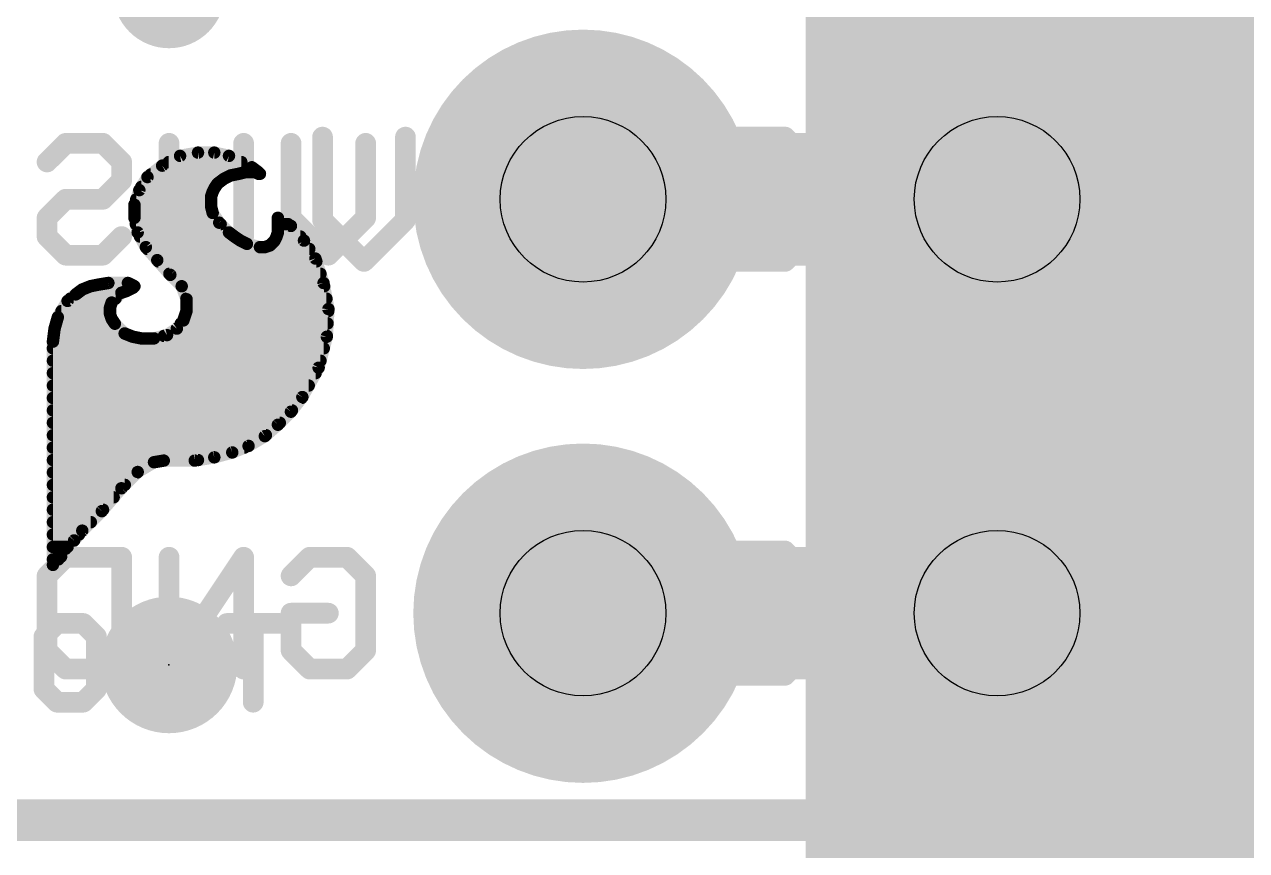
# Model space of a CAD drawing. Extents: x -44 to 63, y -21 to 59.
# Drawn here: x 18.16 to 25.66, y -0.19 to 4.88 of the extents above; entities that cross this region are included whole.
import ezdxf

# ---------------------------------------------------------------- set-up
doc = ezdxf.new("R2010")
doc.units = 0
for name, color, linetype in [('1', 12, 'CONTINUOUS'), ('16', 132, 'CONTINUOUS'), ('17', 110, 'CONTINUOUS'), ('18', 110, 'CONTINUOUS'), ('20', 53, 'CONTINUOUS'), ('21', 41, 'CONTINUOUS'), ('22', 40, 'CONTINUOUS'), ('23', 53, 'CONTINUOUS'), ('27', 253, 'CONTINUOUS'), ('29', 253, 'CONTINUOUS'), ('30', 253, 'CONTINUOUS'), ('44', 253, 'CONTINUOUS'), ('48', 253, 'CONTINUOUS'), ('51', 53, 'CONTINUOUS')]:
    doc.layers.add(name, color=color, linetype=linetype)

# ---------------------------------------------------------------- blocks, each defined once
blk = doc.blocks.new('ROUNDP')
at = {"const_width": 0.5}
blk.add_lwpolyline([(0, -0.25, 1), (0, 0.25, 1), (0, -0.25)], format="xyb", dxfattribs=at)
blk = doc.blocks.new('SQUAREP')
blk.add_solid([(-0.5, -0.5), (0.5, -0.5), (-0.5, 0.5), (0.5, 0.5)])
blk = doc.blocks.new('PIE')
at = {"const_width": 0.5}
blk.add_lwpolyline([(0, -0.25, 1), (0, 0.25, 1), (0, -0.25)], format="xyb", dxfattribs=at)
blk = doc.blocks.new('RECT')
blk.add_solid([(-0.5, -0.5), (0.5, -0.5), (-0.5, 0.5), (0.5, 0.5)])
blk = doc.blocks.new('ROUNDV')
at = {"const_width": 0.5}
blk.add_lwpolyline([(0, -0.25, 1), (0, 0.25, 1), (0, -0.25)], format="xyb", dxfattribs=at)

msp = doc.modelspace()

# ---------------------------------------------------------------- linework, layer by layer
at = {"layer": '1', "const_width": 0.254}
for points in [[(25.4, 0), (25.4, 50.8)], [(0, 0), (25.4, 0)]]:
    msp.add_lwpolyline(points, dxfattribs=at)
at = {"layer": '1', "const_width": 0.127}
for points in [[(25.4, -0.0635, 1), (25.4, 0.0635)], [(25.3365, 0, 1), (25.4635, 0)]]:
    msp.add_lwpolyline(points, format="xyb", dxfattribs=at)
at = {"layer": '16'}
for points, const_width in [([(25.4, 50.8), (25.4, 0)], 0.254), ([(24.13, 3.81), (21.59, 3.81)], 0.8128), ([(24.13, 1.27), (21.59, 1.27)], 0.8128), ([(25.4, 0), (0, 0)], 0.254)]:
    msp.add_lwpolyline(points, dxfattribs=dict(at, const_width=const_width))
for points, const_width in [([(21.59, 4.0132, 1), (21.59, 3.6068)], 0.4064), ([(24.13, 3.6068, 1), (24.13, 4.0132)], 0.4064), ([(21.59, 1.4732, 1), (21.59, 1.0668)], 0.4064), ([(24.13, 1.0668, 1), (24.13, 1.4732)], 0.4064), ([(25.4, -0.0635, 1), (25.4, 0.0635)], 0.127), ([(25.3365, 0, 1), (25.4635, 0)], 0.127)]:
    msp.add_lwpolyline(points, format="xyb", dxfattribs=dict(at, const_width=const_width))
at = {"layer": '20', "const_width": 0.2032}
for points in [[(25.4, 0), (25.4, 50.8)], [(0, 0), (25.4, 0)]]:
    msp.add_lwpolyline(points, dxfattribs=at)
at = {"layer": '20', "const_width": 0.1016}
for points in [[(25.4, -0.0508, 1), (25.4, 0.0508)], [(25.3492, 0, 1), (25.4508, 0)]]:
    msp.add_lwpolyline(points, format="xyb", dxfattribs=at)
at = {"layer": '21', "const_width": 0.0762}
for points in [[(19.2281, 4.0965), (19.1181, 4.0765)], [(19.3281, 4.0965), (19.2281, 4.0965)], [(19.4181, 4.0765), (19.3281, 4.0965)], [(19.0081, 4.0165), (18.9181, 3.9465)], [(19.1181, 4.0765), (19.0081, 4.0165)], [(19.0486, 4.0386), (19.4939, 4.0386)], [(19.5581, 4.0065), (19.4181, 4.0765)], [(18.9181, 3.9465), (18.8681, 3.8665)], [(18.9386, 3.9624), (19.4576, 3.9624)], [(19.3481, 3.9065), (19.3881, 3.9365)], [(19.3881, 3.9365), (19.4281, 3.9565)], [(19.4281, 3.9565), (19.4781, 3.9665)], [(19.4781, 3.9665), (19.5181, 3.9765)], [(19.5181, 3.9765), (19.5781, 3.9765)], [(19.5981, 3.9765), (19.5581, 4.0065)], [(19.5781, 3.9765), (19.5981, 3.9665)], [(19.6081, 3.9665), (19.5981, 3.9765)], [(19.5981, 3.9665), (19.6081, 3.9665)], [(18.8681, 3.8665), (18.8381, 3.7765)], [(18.8804, 3.8862), (19.3346, 3.8862)], [(19.3181, 3.8565), (19.3281, 3.8765)], [(19.3281, 3.8765), (19.3481, 3.9065)], [(18.8493, 3.81), (19.3081, 3.81)], [(19.3081, 3.8265), (19.3181, 3.8565)], [(19.3081, 3.7665), (19.3081, 3.8265)], [(18.8381, 3.7765), (18.8381, 3.6965)], [(18.8381, 3.7338), (19.3163, 3.7338)], [(19.3181, 3.7265), (19.3081, 3.7665)], [(19.3581, 3.6665), (19.3181, 3.7265)], [(18.8381, 3.6965), (18.8581, 3.6065)], [(18.8468, 3.6576), (19.367, 3.6576)], [(19.4181, 3.6065), (19.3581, 3.6665)], [(19.7181, 3.6965), (19.7181, 3.6065)], [(19.7981, 3.6465), (19.7181, 3.6965)], [(19.7181, 3.6576), (19.7804, 3.6576)], [(19.8781, 3.5565), (19.7981, 3.6465)], [(18.8581, 3.6065), (18.9081, 3.5165)], [(18.8721, 3.5814), (19.4516, 3.5814)], [(19.4581, 3.5765), (19.4181, 3.6065)], [(19.4881, 3.5565), (19.4581, 3.5765)], [(19.7081, 3.5765), (19.6981, 3.5565)], [(19.7181, 3.6065), (19.7081, 3.5765)], [(19.7098, 3.5814), (19.856, 3.5814)], [(18.9081, 3.5165), (18.9781, 3.4365)], [(18.918, 3.5052), (19.9108, 3.5052)], [(19.5281, 3.5365), (19.4881, 3.5565)], [(19.6081, 3.5165), (19.5281, 3.5365)], [(19.6381, 3.5165), (19.6081, 3.5165)], [(19.6681, 3.5265), (19.6381, 3.5165)], [(19.6981, 3.5565), (19.6681, 3.5265)], [(19.9481, 3.4465), (19.8781, 3.5565)], [(18.9781, 3.4365), (19.0581, 3.3465)], [(18.9848, 3.429), (19.954, 3.429)], [(19.9981, 3.2965), (19.9481, 3.4465)], [(19.0525, 3.3528), (19.9794, 3.3528)], [(19.0581, 3.3465), (19.1281, 3.2765)], [(18.5681, 3.2765), (18.5181, 3.2565)], [(18.6181, 3.2865), (18.5681, 3.2765)], [(18.5686, 3.2766), (18.8379, 3.2766)], [(18.6781, 3.2965), (18.6181, 3.2865)], [(18.7981, 3.2965), (18.6781, 3.2965)], [(18.7881, 3.2465), (18.8281, 3.2665)], [(18.8381, 3.2765), (18.7981, 3.2965)], [(18.8281, 3.2665), (18.8381, 3.2765)], [(19.128, 3.2766), (20.0019, 3.2766)], [(19.1281, 3.2765), (19.1581, 3.1965)], [(20.0281, 3.1365), (19.9981, 3.2965)], [(18.4281, 3.1865), (18.3681, 3.0865)], [(18.4781, 3.2265), (18.4281, 3.1865)], [(18.4455, 3.2004), (18.722, 3.2004)], [(18.5181, 3.2565), (18.4781, 3.2265)], [(18.6981, 3.1765), (18.7581, 3.2365)], [(18.7581, 3.2365), (18.7881, 3.2465)], [(19.1567, 3.2004), (20.0161, 3.2004)], [(19.1581, 3.1965), (19.1581, 3.1265)], [(18.3907, 3.1242), (18.6881, 3.1242)], [(18.6881, 3.1465), (18.6981, 3.1765)], [(18.6881, 3.1065), (18.6881, 3.1465)], [(19.1581, 3.1265), (19.1381, 3.0665)], [(19.1574, 3.1242), (20.0274, 3.1242)], [(20.0181, 2.9665), (20.0281, 3.1365)], [(18.3681, 3.0865), (18.3481, 3.0165)], [(18.3571, 3.048), (18.7171, 3.048)], [(18.6981, 3.0765), (18.6881, 3.1065)], [(18.7181, 3.0465), (18.6981, 3.0765)], [(18.7781, 2.9865), (18.7181, 3.0465)], [(19.1381, 3.0665), (19.0981, 3.0165)], [(19.1233, 3.048), (20.0229, 3.048)], [(18.3481, 3.0165), (18.3381, 2.9365)], [(18.3425, 2.9718), (18.8149, 2.9718)], [(18.8281, 2.9665), (18.7781, 2.9865)], [(18.8781, 2.9565), (18.8281, 2.9665)], [(19.0381, 2.9765), (18.9581, 2.9565)], [(19.0193, 2.9718), (20.0184, 2.9718)], [(19.0981, 3.0165), (19.0381, 2.9765)], [(19.9681, 2.7765), (20.0181, 2.9665)], [(18.3381, 2.9365), (18.3381, 1.5665)], [(18.3381, 2.8956), (19.9995, 2.8956)], [(18.9581, 2.9565), (18.8781, 2.9565)], [(18.3381, 2.8194), (19.9794, 2.8194)], [(18.3381, 2.7432), (19.9496, 2.7432)], [(19.8681, 2.5965), (19.9681, 2.7765)], [(18.3381, 2.667), (19.9073, 2.667)], [(18.3381, 2.5908), (19.8637, 2.5908)], [(19.7981, 2.5065), (19.8681, 2.5965)], [(18.3381, 2.5146), (19.8044, 2.5146)], [(18.3381, 2.4384), (19.73, 2.4384)], [(19.7181, 2.4265), (19.7981, 2.5065)], [(18.3381, 2.3622), (19.6446, 2.3622)], [(19.6381, 2.3565), (19.7181, 2.4265)], [(18.3381, 2.286), (19.5119, 2.286)], [(19.4381, 2.2565), (19.5381, 2.2965)], [(19.5381, 2.2965), (19.6381, 2.3565)], [(19.2081, 2.2065), (19.3281, 2.2265)], [(19.3281, 2.2265), (19.4381, 2.2565)], [(18.3381, 2.2098), (19.2279, 2.2098)], [(18.7581, 2.0365), (18.8581, 2.1365)], [(18.8581, 2.1365), (18.9581, 2.1965)], [(18.9581, 2.1965), (19.0181, 2.2065)], [(19.0181, 2.2065), (19.2081, 2.2065)], [(18.3381, 2.1336), (18.8552, 2.1336)], [(18.3381, 2.0574), (18.779, 2.0574)], [(18.6381, 1.8965), (18.7581, 2.0365)], [(18.3381, 1.9812), (18.7107, 1.9812)], [(18.3381, 1.905), (18.6454, 1.905)], [(18.5181, 1.7765), (18.6381, 1.8965)], [(18.3381, 1.8288), (18.5704, 1.8288)], [(18.4681, 1.7165), (18.5181, 1.7765)], [(18.3381, 1.7526), (18.4982, 1.7526)], [(18.4181, 1.6665), (18.4681, 1.7165)], [(18.3381, 1.6764), (18.428, 1.6764)], [(18.3381, 1.5665), (18.3881, 1.6165)], [(18.3881, 1.6165), (18.4181, 1.6665)], [(18.3381, 1.6002), (18.3718, 1.6002)]]:
    msp.add_lwpolyline(points, dxfattribs=at)
at = {"layer": '21', "const_width": 0.0381}
for points in [[(19.2281, 4.1155, 1), (19.2281, 4.0774)], [(19.2315, 4.0778, 1), (19.2247, 4.1152)], [(19.3323, 4.1151, 1), (19.324, 4.0779)], [(19.3281, 4.0774, 1), (19.3281, 4.1155)], [(18.999, 4.0332, 1), (19.0172, 3.9998)], [(19.0198, 4.0015, 1), (18.9964, 4.0315)], [(19.0486, 4.0577, 1), (19.0486, 4.0196)], [(19.1147, 4.0952, 1), (19.1215, 4.0578)], [(19.1272, 4.0598, 1), (19.109, 4.0932)], [(19.4266, 4.0935, 1), (19.4096, 4.0595)], [(19.414, 4.0579, 1), (19.4223, 4.0951)], [(19.4939, 4.0196, 1), (19.4939, 4.0577)], [(18.9064, 3.9615, 1), (18.9298, 3.9315)], [(18.9343, 3.9364, 1), (18.902, 3.9566)], [(18.9386, 3.9815, 1), (18.9386, 3.9434)], [(19.3996, 3.9213, 1), (19.3767, 3.9517)], [(19.4244, 3.9752, 1), (19.4319, 3.9378)], [(19.4366, 3.9395, 1), (19.4196, 3.9735)], [(19.4576, 3.9434, 1), (19.4576, 3.9815)], [(19.4735, 3.985, 1), (19.4827, 3.948)], [(19.4819, 3.9478, 1), (19.4744, 3.9852)], [(19.5181, 3.9956, 1), (19.5181, 3.9575)], [(19.5227, 3.958, 1), (19.5135, 3.995)], [(19.5696, 4.0217, 1), (19.5467, 3.9913)], [(19.5496, 3.9895, 1), (19.5666, 4.0235)], [(19.5866, 3.9935, 1), (19.5696, 3.9595)], [(19.5781, 3.9575, 1), (19.5781, 3.9956)], [(19.6116, 3.99, 1), (19.5847, 3.963)], [(19.5981, 3.9856, 1), (19.5981, 3.9475)], [(19.5867, 3.9613, 1), (19.6096, 3.9917)], [(19.5896, 3.9495, 1), (19.6066, 3.9835)], [(19.5947, 3.953, 1), (19.6216, 3.98)], [(19.6081, 3.9475, 1), (19.6081, 3.9856)], [(18.8862, 3.8605, 1), (18.8501, 3.8725)], [(18.8804, 3.9053, 1), (18.8804, 3.8672)], [(19.3123, 3.8871, 1), (19.344, 3.8659)], [(19.3452, 3.868, 1), (19.3111, 3.885)], [(19.3367, 3.9217, 1), (19.3596, 3.8913)], [(19.364, 3.8959, 1), (19.3323, 3.9171)], [(19.3346, 3.8672, 1), (19.3346, 3.9053)], [(19.3796, 3.9535, 1), (19.3966, 3.9195)], [(18.8493, 3.8291, 1), (18.8493, 3.791)], [(18.852, 3.8766, 1), (18.8843, 3.8564)], [(19.3272, 3.8265, 1), (19.2891, 3.8265)], [(19.2901, 3.8325, 1), (19.3262, 3.8205)], [(19.3011, 3.865, 1), (19.3352, 3.848)], [(19.3362, 3.8505, 1), (19.3001, 3.8625)], [(19.3081, 3.791, 1), (19.3081, 3.8291)], [(18.8572, 3.7765, 1), (18.8191, 3.7765)], [(18.8381, 3.7529, 1), (18.8381, 3.7147)], [(18.8201, 3.7825, 1), (18.8562, 3.7705)], [(19.3266, 3.7711, 1), (19.2896, 3.7619)], [(19.2891, 3.7665, 1), (19.3272, 3.7665)], [(19.334, 3.7371, 1), (19.3023, 3.7159)], [(19.2996, 3.7219, 1), (19.3366, 3.7311)], [(19.3163, 3.7147, 1), (19.3163, 3.7529)], [(18.8567, 3.7006, 1), (18.8195, 3.6924)], [(18.8191, 3.6965, 1), (18.8572, 3.6965)], [(18.8468, 3.6766, 1), (18.8468, 3.6385)], [(19.3716, 3.68, 1), (19.3447, 3.653)], [(19.3423, 3.6559, 1), (19.374, 3.6771)], [(19.367, 3.6385, 1), (19.367, 3.6766)], [(19.7282, 3.7127, 1), (19.708, 3.6803)], [(19.7181, 3.6766, 1), (19.7181, 3.6385)], [(19.7372, 3.6965, 1), (19.6991, 3.6965)], [(19.8124, 3.6592, 1), (19.7839, 3.6338)], [(19.7804, 3.6385, 1), (19.7804, 3.6766)], [(19.788, 3.6303, 1), (19.8082, 3.6627)], [(18.8748, 3.6158, 1), (18.8415, 3.5972)], [(18.8395, 3.6024, 1), (18.8767, 3.6106)], [(18.8721, 3.6005, 1), (18.8721, 3.5624)], [(19.4296, 3.6217, 1), (19.4067, 3.5913)], [(19.4047, 3.593, 1), (19.4316, 3.62)], [(19.4687, 3.5924, 1), (19.4476, 3.5606)], [(19.4467, 3.5613, 1), (19.4696, 3.5917)], [(19.4516, 3.5624, 1), (19.4516, 3.6005)], [(19.6901, 3.5825, 1), (19.7262, 3.5705)], [(19.7098, 3.6005, 1), (19.7098, 3.5624)], [(19.7252, 3.568, 1), (19.6911, 3.585)], [(19.6991, 3.6065, 1), (19.7372, 3.6065)], [(19.7362, 3.6005, 1), (19.7001, 3.6125)], [(19.856, 3.5624, 1), (19.856, 3.6005)], [(18.9225, 3.529, 1), (18.8938, 3.504)], [(18.8915, 3.5072, 1), (18.9248, 3.5258)], [(18.918, 3.5243, 1), (18.918, 3.4862)], [(19.4966, 3.5735, 1), (19.4796, 3.5395)], [(19.4776, 3.5406, 1), (19.4987, 3.5724)], [(19.5327, 3.555, 1), (19.5235, 3.518)], [(19.5196, 3.5195, 1), (19.5366, 3.5535)], [(19.6081, 3.5356, 1), (19.6081, 3.4975)], [(19.6035, 3.498, 1), (19.6127, 3.535)], [(19.6321, 3.5346, 1), (19.6441, 3.4984)], [(19.6381, 3.4975, 1), (19.6381, 3.5356)], [(19.6547, 3.54, 1), (19.6816, 3.513)], [(19.6741, 3.5084, 1), (19.6621, 3.5446)], [(19.6811, 3.565, 1), (19.7152, 3.548)], [(19.7116, 3.543, 1), (19.6847, 3.57)], [(19.8942, 3.5667, 1), (19.8621, 3.5463)], [(19.8639, 3.5438, 1), (19.8924, 3.5692)], [(19.9108, 3.4862, 1), (19.9108, 3.5243)], [(18.9924, 3.4492, 1), (18.9639, 3.4238)], [(18.9638, 3.424, 1), (18.9925, 3.449)], [(18.9848, 3.4481, 1), (18.9848, 3.41)], [(19.9662, 3.4525, 1), (19.9301, 3.4405)], [(19.9321, 3.4363, 1), (19.9642, 3.4567)], [(19.954, 3.41, 1), (19.954, 3.4481)], [(19.0525, 3.3719, 1), (19.0525, 3.3338)], [(19.0716, 3.36, 1), (19.0447, 3.333)], [(19.0439, 3.3338, 1), (19.0724, 3.3592)], [(19.9794, 3.3338, 1), (19.9794, 3.3719)], [(18.5644, 3.2952, 1), (18.5719, 3.2578)], [(18.5686, 3.2957, 1), (18.5686, 3.2576)], [(18.5752, 3.2588, 1), (18.5611, 3.2942)], [(18.615, 3.3053, 1), (18.6213, 3.2677)], [(18.6219, 3.2678, 1), (18.6144, 3.3052)], [(18.6781, 3.3155, 1), (18.6781, 3.2774)], [(18.6813, 3.2777, 1), (18.675, 3.3153)], [(18.8066, 3.3135, 1), (18.7896, 3.2795)], [(18.7981, 3.2774, 1), (18.7981, 3.3155)], [(18.8147, 3.28, 1), (18.8416, 3.253)], [(18.8366, 3.2495, 1), (18.8196, 3.2835)], [(18.8516, 3.263, 1), (18.8247, 3.29)], [(18.8296, 3.2595, 1), (18.8466, 3.2935)], [(18.8379, 3.2576, 1), (18.8379, 3.2957)], [(19.128, 3.2957, 1), (19.128, 3.2576)], [(19.146, 3.2832, 1), (19.1103, 3.2698)], [(19.1147, 3.263, 1), (19.1416, 3.29)], [(20.0168, 3.3, 1), (19.9794, 3.293)], [(19.9801, 3.2905, 1), (20.0162, 3.3025)], [(20.0019, 3.2576, 1), (20.0019, 3.2957)], [(18.4445, 3.1767, 1), (18.4118, 3.1963)], [(18.4455, 3.2195, 1), (18.4455, 3.1814)], [(18.4667, 3.2417, 1), (18.4896, 3.2113)], [(18.49, 3.2116, 1), (18.4662, 3.2414)], [(18.5111, 3.2742, 1), (18.5252, 3.2388)], [(18.5296, 3.2413, 1), (18.5067, 3.2717)], [(18.722, 3.1814, 1), (18.722, 3.2195)], [(18.7521, 3.2546, 1), (18.7641, 3.2184)], [(18.7716, 3.223, 1), (18.7447, 3.25)], [(18.7796, 3.2635, 1), (18.7966, 3.2295)], [(18.7941, 3.2284, 1), (18.7821, 3.2646)], [(19.1567, 3.2195, 1), (19.1567, 3.1814)], [(19.1772, 3.1965, 1), (19.1391, 3.1965)], [(20.0161, 3.1814, 1), (20.0161, 3.2195)], [(18.3907, 3.1433, 1), (18.3907, 3.1052)], [(18.4162, 3.2014, 1), (18.44, 3.1716)], [(18.7072, 3.1465, 1), (18.6691, 3.1465)], [(18.6701, 3.1525, 1), (18.7062, 3.1405)], [(18.6847, 3.19, 1), (18.7116, 3.163)], [(18.7162, 3.1705, 1), (18.6801, 3.1825)], [(18.6881, 3.1052, 1), (18.6881, 3.1433)], [(19.1574, 3.1433, 1), (19.1574, 3.1052)], [(19.1762, 3.1205, 1), (19.1401, 3.1325)], [(19.1403, 3.1898, 1), (19.176, 3.2032)], [(20.0471, 3.1354, 1), (20.0091, 3.1376)], [(20.0094, 3.133, 1), (20.0468, 3.14)], [(20.0274, 3.1052, 1), (20.0274, 3.1433)], [(18.3571, 3.0671, 1), (18.3571, 3.029)], [(18.3518, 3.0963, 1), (18.3845, 3.0767)], [(18.3864, 3.0813, 1), (18.3498, 3.0917)], [(18.7062, 3.1125, 1), (18.6701, 3.1005)], [(18.6691, 3.1065, 1), (18.7072, 3.1065)], [(18.714, 3.0871, 1), (18.6823, 3.0659)], [(18.6801, 3.0705, 1), (18.7162, 3.0825)], [(18.7316, 3.06, 1), (18.7047, 3.033)], [(18.7023, 3.0359, 1), (18.734, 3.0571)], [(18.7171, 3.029, 1), (18.7171, 3.0671)], [(19.1233, 3.0671, 1), (19.1233, 3.029)], [(19.1201, 3.0725, 1), (19.1562, 3.0605)], [(19.153, 3.0546, 1), (19.1232, 3.0784)], [(19.1391, 3.1265, 1), (19.1772, 3.1265)], [(20.0229, 3.029, 1), (20.0229, 3.0671)], [(18.3425, 2.9909, 1), (18.3425, 2.9527)], [(18.3298, 3.0217, 1), (18.3664, 3.0113)], [(18.367, 3.0141, 1), (18.3292, 3.0189)], [(18.7852, 3.0042, 1), (18.7711, 2.9688)], [(18.7647, 2.973, 1), (18.7916, 3)], [(18.8319, 2.9852, 1), (18.8244, 2.9478)], [(18.8149, 2.9527, 1), (18.8149, 2.9909)], [(18.8211, 2.9488, 1), (18.8352, 2.9842)], [(19.0193, 2.9909, 1), (19.0193, 2.9527)], [(19.0276, 2.9924, 1), (19.0487, 2.9606)], [(19.0427, 2.958, 1), (19.0335, 2.995)], [(19.0832, 3.0284, 1), (19.113, 3.0046)], [(19.1087, 3.0006, 1), (19.0876, 3.0324)], [(20.0365, 2.9617, 1), (19.9997, 2.9713)], [(20.0184, 2.9527, 1), (20.0184, 2.9909)], [(18.3572, 2.9365, 1), (18.3191, 2.9365)], [(18.3192, 2.9389, 1), (18.357, 2.9341)], [(18.3381, 2.9146, 1), (18.3381, 2.8765)], [(18.8781, 2.9756, 1), (18.8781, 2.9375)], [(18.8744, 2.9378, 1), (18.8819, 2.9752)], [(18.9535, 2.975, 1), (18.9627, 2.938)], [(18.9581, 2.9375, 1), (18.9581, 2.9756)], [(19.9991, 2.9676, 1), (20.0371, 2.9654)], [(19.9995, 2.8765, 1), (19.9995, 2.9146)], [(18.3381, 2.8385, 1), (18.3381, 2.8004)], [(19.9794, 2.8004, 1), (19.9794, 2.8385)], [(18.3381, 2.7623, 1), (18.3381, 2.7242)], [(19.9497, 2.7813, 1), (19.9865, 2.7717)], [(19.9496, 2.7242, 1), (19.9496, 2.7623)], [(19.9848, 2.7672, 1), (19.9515, 2.7858)], [(18.3381, 2.6861, 1), (18.3381, 2.648)], [(19.9073, 2.648, 1), (19.9073, 2.6861)], [(18.3381, 2.6099, 1), (18.3381, 2.5718)], [(19.8515, 2.6058, 1), (19.8848, 2.5872)], [(19.8832, 2.5848, 1), (19.8531, 2.6082)], [(19.8637, 2.5718, 1), (19.8637, 2.6099)], [(18.3381, 2.5337, 1), (18.3381, 2.4956)], [(19.8044, 2.4956, 1), (19.8044, 2.5337)], [(18.3381, 2.4575, 1), (18.3381, 2.4194)], [(19.73, 2.4194, 1), (19.73, 2.4575)], [(19.7831, 2.5182, 1), (19.8132, 2.4948)], [(19.8116, 2.493, 1), (19.7847, 2.52)], [(18.3381, 2.3813, 1), (18.3381, 2.3432)], [(19.6446, 2.3432, 1), (19.6446, 2.3813)], [(19.7047, 2.44, 1), (19.7316, 2.413)], [(19.7307, 2.4122, 1), (19.7056, 2.4408)], [(18.3381, 2.3051, 1), (18.3381, 2.267)], [(19.5119, 2.267, 1), (19.5119, 2.3051)], [(19.5283, 2.3128, 1), (19.5479, 2.2802)], [(19.5452, 2.2788, 1), (19.5311, 2.3142)], [(19.6256, 2.3708, 1), (19.6507, 2.3422)], [(19.6479, 2.3402, 1), (19.6283, 2.3728)], [(19.3231, 2.2449, 1), (19.3331, 2.2081)], [(19.3313, 2.2077, 1), (19.325, 2.2453)], [(19.4311, 2.2742, 1), (19.4452, 2.2388)], [(19.4431, 2.2381, 1), (19.4331, 2.2749)], [(18.3381, 2.2288, 1), (18.3381, 2.1907)], [(18.8716, 2.123, 1), (18.8447, 2.15)], [(18.955, 2.2153, 1), (18.9613, 2.1777)], [(18.9679, 2.1802, 1), (18.9483, 2.2128)], [(19.0181, 2.2256, 1), (19.0181, 2.1875)], [(19.0213, 2.1877, 1), (19.015, 2.2253)], [(19.205, 2.2253, 1), (19.2113, 2.1877)], [(19.2081, 2.1875, 1), (19.2081, 2.2256)], [(19.2279, 2.1907, 1), (19.2279, 2.2288)], [(18.3381, 2.1526, 1), (18.3381, 2.1145)], [(18.8483, 2.1528, 1), (18.8679, 2.1202)], [(18.8552, 2.1145, 1), (18.8552, 2.1526)], [(18.3381, 2.0764, 1), (18.3381, 2.0383)], [(18.7447, 2.05, 1), (18.7716, 2.023)], [(18.7726, 2.0241, 1), (18.7437, 2.0489)], [(18.779, 2.0383, 1), (18.779, 2.0764)], [(18.3381, 2.0002, 1), (18.3381, 1.9622)], [(18.7107, 1.9622, 1), (18.7107, 2.0002)], [(18.3381, 1.9241, 1), (18.3381, 1.886)], [(18.6237, 1.9089, 1), (18.6526, 1.8841)], [(18.6516, 1.883, 1), (18.6247, 1.91)], [(18.6454, 1.886, 1), (18.6454, 1.9241)], [(18.3381, 1.8478, 1), (18.3381, 1.8097)], [(18.5047, 1.79, 1), (18.5316, 1.763)], [(18.5328, 1.7643, 1), (18.5035, 1.7887)], [(18.5704, 1.8097, 1), (18.5704, 1.8478)], [(18.3381, 1.7717, 1), (18.3381, 1.7336)], [(18.4535, 1.7287, 1), (18.4828, 1.7043)], [(18.4816, 1.703, 1), (18.4547, 1.73)], [(18.4982, 1.7336, 1), (18.4982, 1.7717)], [(18.3381, 1.6955, 1), (18.3381, 1.6574)], [(18.4016, 1.603, 1), (18.3747, 1.63)], [(18.4047, 1.68, 1), (18.4316, 1.653)], [(18.4345, 1.6567, 1), (18.4018, 1.6763)], [(18.428, 1.6574, 1), (18.428, 1.6955)], [(18.3381, 1.6193, 1), (18.3381, 1.5812)], [(18.3247, 1.58, 1), (18.3516, 1.553)], [(18.3191, 1.5665, 1), (18.3572, 1.5665)], [(18.3718, 1.6263, 1), (18.4045, 1.6067)], [(18.3718, 1.5812, 1), (18.3718, 1.6193)]]:
    msp.add_lwpolyline(points, format="xyb", dxfattribs=at)
at = {"layer": '22', "const_width": 0.127}
for points in [[(18.3021, 4.0391), (18.4165, 4.1535)], [(18.4165, 4.1535), (18.6453, 4.1535)], [(18.6453, 4.1535), (18.7597, 4.0391)], [(19.0505, 3.5815), (19.0505, 4.1535)], [(19.5081, 4.1535), (19.5081, 3.5815)], [(19.7989, 3.6959), (19.7989, 4.1535)], [(20.2565, 4.1535), (20.2565, 3.6959)], [(18.7597, 4.0391), (18.7597, 3.9247)], [(18.7597, 3.9247), (18.6453, 3.8103)], [(18.4165, 3.8103), (18.3021, 3.6959)], [(18.6453, 3.8103), (18.4165, 3.8103)], [(18.3021, 3.6959), (18.3021, 3.5815)], [(20.0277, 3.4671), (19.7989, 3.6959)], [(20.2565, 3.6959), (20.0277, 3.4671)], [(18.3021, 3.5815), (18.4165, 3.4671)], [(18.6453, 3.4671), (18.7597, 3.5815)], [(19.1649, 3.4671), (19.0505, 3.5815)], [(19.5081, 3.5815), (19.3937, 3.4671)], [(18.4165, 3.4671), (18.6453, 3.4671)], [(19.3937, 3.4671), (19.1649, 3.4671)], [(18.3021, 1.4991), (18.4165, 1.6135)], [(18.4165, 1.6135), (18.7597, 1.6135)], [(18.7597, 1.6135), (18.7597, 0.9271)], [(19.5081, 1.6135), (19.0505, 0.9271)], [(19.0505, 0.9271), (19.0505, 1.6135)], [(19.5081, 0.9271), (19.5081, 1.6135)], [(19.7989, 1.4991), (19.9133, 1.6135)], [(19.9133, 1.6135), (20.1421, 1.6135)], [(20.1421, 1.6135), (20.2565, 1.4991)], [(18.3021, 1.0415), (18.3021, 1.4991)], [(20.2565, 1.4991), (20.2565, 1.0415)], [(19.7989, 1.0415), (19.7989, 1.2703)], [(19.7989, 1.2703), (20.0277, 1.2703)], [(18.4165, 0.9271), (18.3021, 1.0415)], [(19.9133, 0.9271), (19.7989, 1.0415)], [(20.2565, 1.0415), (20.1421, 0.9271)], [(18.7597, 0.9271), (18.4165, 0.9271)], [(20.1421, 0.9271), (19.9133, 0.9271)]]:
    msp.add_lwpolyline(points, dxfattribs=at)
at = {"layer": '22', "const_width": 0.0635}
for points in [[(18.4165, 4.1852, 1), (18.4165, 4.1217)], [(18.4389, 4.131, 1), (18.394, 4.1759)], [(18.6677, 4.1759, 1), (18.6228, 4.131)], [(18.6453, 4.1217, 1), (18.6453, 4.1852)], [(19.0822, 4.1535, 1), (19.0187, 4.1535)], [(19.5398, 4.1535, 1), (19.4763, 4.1535)], [(19.8307, 4.1535, 1), (19.7672, 4.1535)], [(20.2883, 4.1535, 1), (20.2248, 4.1535)], [(18.2796, 4.0615, 1), (18.3245, 4.0166)], [(18.7914, 4.0391, 1), (18.7279, 4.0391)], [(18.7372, 4.0166, 1), (18.7821, 4.0615)], [(18.7821, 3.9022, 1), (18.7372, 3.9471)], [(18.7279, 3.9247, 1), (18.7914, 3.9247)], [(18.4165, 3.842, 1), (18.4165, 3.7785)], [(18.4389, 3.7878, 1), (18.394, 3.8327)], [(18.6228, 3.8327, 1), (18.6677, 3.7878)], [(18.6453, 3.7785, 1), (18.6453, 3.842)], [(18.3338, 3.6959, 1), (18.2703, 3.6959)], [(18.2796, 3.7183, 1), (18.3245, 3.6734)], [(19.8214, 3.7183, 1), (19.7765, 3.6734)], [(20.279, 3.6734, 1), (20.234, 3.7183)], [(19.7672, 3.6959, 1), (19.8307, 3.6959)], [(20.2248, 3.6959, 1), (20.2883, 3.6959)], [(18.3245, 3.6039, 1), (18.2796, 3.559)], [(18.2703, 3.5815, 1), (18.3338, 3.5815)], [(18.7821, 3.559, 1), (18.7372, 3.6039)], [(19.0187, 3.5815, 1), (19.0822, 3.5815)], [(19.0729, 3.6039, 1), (19.028, 3.559)], [(19.4763, 3.5815, 1), (19.5398, 3.5815)], [(19.5305, 3.559, 1), (19.4856, 3.6039)], [(18.4165, 3.4989, 1), (18.4165, 3.4354)], [(18.6453, 3.4354, 1), (18.6453, 3.4989)], [(19.1649, 3.4989, 1), (19.1649, 3.4354)], [(19.3937, 3.4354, 1), (19.3937, 3.4989)], [(18.394, 3.4446, 1), (18.4389, 3.4896)], [(18.6228, 3.4896, 1), (18.6677, 3.4446)], [(19.1424, 3.4446, 1), (19.1873, 3.4896)], [(19.3712, 3.4896, 1), (19.4161, 3.4446)], [(20.0053, 3.4896, 1), (20.0502, 3.4446)], [(20.0053, 3.4446, 1), (20.0502, 3.4896)], [(18.4165, 1.6452, 1), (18.4165, 1.5817)], [(18.4389, 1.591, 1), (18.394, 1.6359)], [(18.7914, 1.6135, 1), (18.7279, 1.6135)], [(18.7597, 1.5817, 1), (18.7597, 1.6452)], [(19.0822, 1.6135, 1), (19.0187, 1.6135)], [(19.5398, 1.6135, 1), (19.4763, 1.6135)], [(19.5345, 1.5959, 1), (19.4817, 1.6311)], [(19.9133, 1.6452, 1), (19.9133, 1.5817)], [(19.9358, 1.591, 1), (19.8909, 1.6359)], [(20.1646, 1.6359, 1), (20.1197, 1.591)], [(20.1421, 1.5817, 1), (20.1421, 1.6452)], [(18.3338, 1.4991, 1), (18.2703, 1.4991)], [(18.2796, 1.5215, 1), (18.3245, 1.4766)], [(19.7765, 1.5215, 1), (19.8214, 1.4766)], [(20.2883, 1.4991, 1), (20.2248, 1.4991)], [(20.234, 1.4766, 1), (20.279, 1.5215)], [(19.8307, 1.2703, 1), (19.7672, 1.2703)], [(19.7989, 1.302, 1), (19.7989, 1.2385)], [(20.0277, 1.2385, 1), (20.0277, 1.302)], [(18.3245, 1.0639, 1), (18.2796, 1.019)], [(18.2703, 1.0415, 1), (18.3338, 1.0415)], [(19.7672, 1.0415, 1), (19.8307, 1.0415)], [(19.8214, 1.0639, 1), (19.7765, 1.019)], [(20.2248, 1.0415, 1), (20.2883, 1.0415)], [(20.279, 1.019, 1), (20.234, 1.0639)], [(18.4165, 0.9588, 1), (18.4165, 0.8954)], [(18.394, 0.9046, 1), (18.4389, 0.9496)], [(18.7597, 0.8954, 1), (18.7597, 0.9588)], [(19.0241, 0.9447, 1), (19.0769, 0.9095)], [(19.9133, 0.9588, 1), (19.9133, 0.8954)], [(19.8909, 0.9046, 1), (19.9358, 0.9496)], [(20.1197, 0.9496, 1), (20.1646, 0.9046)], [(20.1421, 0.8954, 1), (20.1421, 0.9588)], [(18.7279, 0.9271, 1), (18.7914, 0.9271)], [(19.0187, 0.9271, 1), (19.0822, 0.9271)], [(19.4763, 0.9271, 1), (19.5398, 0.9271)]]:
    msp.add_lwpolyline(points, format="xyb", dxfattribs=at)
at = {"layer": '23'}
msp.add_point((19.05, 0.9525), dxfattribs=at)
at = {"layer": '27', "const_width": 0.127}
for points in [[(18.3635, 1.2069), (18.283, 1.1264)], [(18.5245, 1.2069), (18.3635, 1.2069)], [(18.605, 1.1264), (18.5245, 1.2069)], [(18.8443, 1.2069), (18.8443, 0.8044)], [(19.1663, 0.8044), (19.1663, 1.2069)], [(19.4056, 1.2069), (19.7276, 1.2069)], [(19.5666, 0.7239), (19.5666, 1.2069)], [(18.283, 1.1264), (18.283, 0.8044)], [(18.605, 0.8044), (18.605, 1.1264)], [(18.283, 0.8044), (18.3635, 0.7239)], [(18.5245, 0.7239), (18.605, 0.8044)], [(18.8443, 0.8044), (18.9248, 0.7239)], [(19.0858, 0.7239), (19.1663, 0.8044)], [(18.3635, 0.7239), (18.5245, 0.7239)], [(18.9248, 0.7239), (19.0858, 0.7239)]]:
    msp.add_lwpolyline(points, dxfattribs=at)
at = {"layer": '27', "const_width": 0.0635}
for points in [[(18.3635, 1.2387, 1), (18.3635, 1.1752)], [(18.386, 1.1845, 1), (18.3411, 1.2294)], [(18.547, 1.2294, 1), (18.5021, 1.1845)], [(18.5245, 1.1752, 1), (18.5245, 1.2387)], [(18.8761, 1.2069, 1), (18.8126, 1.2069)], [(19.1981, 1.2069, 1), (19.1346, 1.2069)], [(19.4056, 1.2387, 1), (19.4056, 1.1752)], [(19.5984, 1.2069, 1), (19.5349, 1.2069)], [(19.7276, 1.1752, 1), (19.7276, 1.2387)], [(18.3148, 1.1264, 1), (18.2513, 1.1264)], [(18.2606, 1.1489, 1), (18.3055, 1.104)], [(18.6368, 1.1264, 1), (18.5733, 1.1264)], [(18.5826, 1.104, 1), (18.6275, 1.1489)], [(18.3055, 0.8269, 1), (18.2606, 0.7819)], [(18.2513, 0.8044, 1), (18.3148, 0.8044)], [(18.5733, 0.8044, 1), (18.6368, 0.8044)], [(18.6275, 0.7819, 1), (18.5826, 0.8269)], [(18.8668, 0.8269, 1), (18.8219, 0.7819)], [(18.8126, 0.8044, 1), (18.8761, 0.8044)], [(19.1346, 0.8044, 1), (19.1981, 0.8044)], [(19.1888, 0.7819, 1), (19.1439, 0.8269)], [(18.3635, 0.7556, 1), (18.3635, 0.6922)], [(18.3411, 0.7014, 1), (18.386, 0.7464)], [(18.5021, 0.7464, 1), (18.547, 0.7014)], [(18.5245, 0.6922, 1), (18.5245, 0.7556)], [(18.9248, 0.7556, 1), (18.9248, 0.6922)], [(18.9024, 0.7014, 1), (18.9473, 0.7464)], [(19.0634, 0.7464, 1), (19.1083, 0.7014)], [(19.0858, 0.6922, 1), (19.0858, 0.7556)], [(19.5349, 0.7239, 1), (19.5984, 0.7239)]]:
    msp.add_lwpolyline(points, format="xyb", dxfattribs=at)
at = {"layer": '44'}
for centre in [(21.59, 3.81), (24.13, 3.81), (21.59, 1.27), (24.13, 1.27)]:
    msp.add_circle(centre, 0.508, dxfattribs=at)
at = {"layer": '48'}
for points, const_width in [([(25.9556, 47.7838), (25.9556, -1.7463)], 6), ([(25.9556, -1.7463), (28.4956, -4.2862)], 6), ([(25.4, 0), (25.4, -12.11)], 0.13)]:
    msp.add_lwpolyline(points, dxfattribs=dict(at, const_width=const_width))
for points, const_width in [([(27.0163, -0.6856, 1), (24.895, -2.8069)], 3), ([(25.4325, 0, 1), (25.3675, 0)], 0.065)]:
    msp.add_lwpolyline(points, format="xyb", dxfattribs=dict(at, const_width=const_width))
at = {"layer": '51'}
for points, const_width in [([(25.4, 51.435), (25.4, 0)], 0.2032), ([(19.9921, 4.1917), (19.9921, 3.6832)], 0.127), ([(20.5005, 3.6832), (20.5005, 4.1917)], 0.127), ([(20.8107, 4.1917), (20.8107, 3.5561)], 0.127), ([(21.3191, 3.5561), (21.3191, 4.1917)], 0.127), ([(21.7563, 4.1917), (21.6292, 4.0645)], 0.127), ([(22.0106, 4.1917), (21.7563, 4.1917)], 0.127), ([(22.1377, 4.0645), (22.0106, 4.1917)], 0.127), ([(22.4478, 3.429), (22.4478, 4.1917)], 0.127), ([(22.4478, 4.1917), (22.8291, 4.1917)], 0.127), ([(22.8291, 4.1917), (22.9563, 4.0645)], 0.127), ([(21.6292, 4.0645), (21.6292, 3.9374)], 0.127), ([(22.9563, 4.0645), (22.9563, 3.9374)], 0.127), ([(21.6292, 3.9374), (21.7563, 3.8103)], 0.127), ([(22.9563, 3.9374), (22.8291, 3.8103)], 0.127), ([(21.7563, 3.8103), (22.0106, 3.8103)], 0.127), ([(22.0106, 3.8103), (22.1377, 3.6832)], 0.127), ([(22.4478, 3.8103), (22.8291, 3.8103)], 0.127), ([(22.8291, 3.8103), (22.9563, 3.6832)], 0.127), ([(19.9921, 3.6832), (20.2463, 3.429)], 0.127), ([(20.2463, 3.429), (20.5005, 3.6832)], 0.127), ([(22.1377, 3.6832), (22.1377, 3.5561)], 0.127), ([(22.9563, 3.6832), (22.9563, 3.5561)], 0.127), ([(20.8107, 3.5561), (20.9378, 3.429)], 0.127), ([(21.192, 3.429), (21.3191, 3.5561)], 0.127), ([(21.7563, 3.429), (21.6292, 3.5561)], 0.127), ([(22.1377, 3.5561), (22.0106, 3.429)], 0.127), ([(22.9563, 3.5561), (22.8291, 3.429)], 0.127), ([(20.9378, 3.429), (21.192, 3.429)], 0.127), ([(22.0106, 3.429), (21.7563, 3.429)], 0.127), ([(22.8291, 3.429), (22.4478, 3.429)], 0.127), ([(20.9378, 1.6517), (20.8107, 1.5245)], 0.127), ([(21.192, 1.6517), (20.9378, 1.6517)], 0.127), ([(21.3191, 1.5245), (21.192, 1.6517)], 0.127), ([(21.6292, 0.889), (21.6292, 1.6517)], 0.127), ([(21.6292, 1.6517), (22.1377, 0.889)], 0.127), ([(22.1377, 0.889), (22.1377, 1.6517)], 0.127), ([(22.4478, 1.6517), (22.4478, 0.889)], 0.127), ([(22.8291, 1.6517), (22.4478, 1.6517)], 0.127), ([(22.9563, 1.5245), (22.8291, 1.6517)], 0.127), ([(20.8107, 1.5245), (20.8107, 1.0161)], 0.127), ([(22.9563, 1.0161), (22.9563, 1.5245)], 0.127), ([(21.3191, 1.2703), (21.0649, 1.2703)], 0.127), ([(21.3191, 1.0161), (21.3191, 1.2703)], 0.127), ([(20.8107, 1.0161), (20.9378, 0.889)], 0.127), ([(21.192, 0.889), (21.3191, 1.0161)], 0.127), ([(22.8291, 0.889), (22.9563, 1.0161)], 0.127), ([(20.9378, 0.889), (21.192, 0.889)], 0.127), ([(22.4478, 0.889), (22.8291, 0.889)], 0.127), ([(25.4, 0), (0, 0)], 0.2032)]:
    msp.add_lwpolyline(points, dxfattribs=dict(at, const_width=const_width))
for points, const_width in [([(20.0238, 4.1917, 1), (19.9603, 4.1917)], 0.0635), ([(20.5323, 4.1917, 1), (20.4688, 4.1917)], 0.0635), ([(20.8424, 4.1917, 1), (20.7789, 4.1917)], 0.0635), ([(21.3508, 4.1917, 1), (21.2873, 4.1917)], 0.0635), ([(21.7563, 4.2234, 1), (21.7563, 4.1599)], 0.0635), ([(21.7788, 4.1692, 1), (21.7339, 4.2141)], 0.0635), ([(22.033, 4.2141, 1), (21.9881, 4.1692)], 0.0635), ([(22.0106, 4.1599, 1), (22.0106, 4.2234)], 0.0635), ([(22.4478, 4.2234, 1), (22.4478, 4.1599)], 0.0635), ([(22.4796, 4.1917, 1), (22.4161, 4.1917)], 0.0635), ([(22.8516, 4.2141, 1), (22.8067, 4.1692)], 0.0635), ([(22.8291, 4.1599, 1), (22.8291, 4.2234)], 0.0635), ([(21.661, 4.0645, 1), (21.5975, 4.0645)], 0.0635), ([(22.988, 4.0645, 1), (22.9245, 4.0645)], 0.0635), ([(21.6068, 4.087, 1), (21.6517, 4.0421)], 0.0635), ([(22.1152, 4.0421, 1), (22.1601, 4.087)], 0.0635), ([(22.9338, 4.0421, 1), (22.9787, 4.087)], 0.0635), ([(21.6517, 3.9599, 1), (21.6068, 3.915)], 0.0635), ([(22.9787, 3.915, 1), (22.9338, 3.9599)], 0.0635), ([(21.5975, 3.9374, 1), (21.661, 3.9374)], 0.0635), ([(22.9245, 3.9374, 1), (22.988, 3.9374)], 0.0635), ([(21.7563, 3.8421, 1), (21.7563, 3.7786)], 0.0635), ([(21.7339, 3.7879, 1), (21.7788, 3.8328)], 0.0635), ([(22.033, 3.8328, 1), (21.9881, 3.7879)], 0.0635), ([(22.0106, 3.7786, 1), (22.0106, 3.8421)], 0.0635), ([(22.4478, 3.8421, 1), (22.4478, 3.7786)], 0.0635), ([(22.8516, 3.8328, 1), (22.8067, 3.7879)], 0.0635), ([(22.8067, 3.8328, 1), (22.8516, 3.7879)], 0.0635), ([(22.8291, 3.7786, 1), (22.8291, 3.8421)], 0.0635), ([(19.9603, 3.6832, 1), (20.0238, 3.6832)], 0.0635), ([(20.0145, 3.7057, 1), (19.9696, 3.6608)], 0.0635), ([(20.4688, 3.6832, 1), (20.5323, 3.6832)], 0.0635), ([(20.523, 3.6608, 1), (20.4781, 3.7057)], 0.0635), ([(22.1694, 3.6832, 1), (22.1059, 3.6832)], 0.0635), ([(22.1152, 3.6608, 1), (22.1601, 3.7057)], 0.0635), ([(22.988, 3.6832, 1), (22.9245, 3.6832)], 0.0635), ([(22.9338, 3.6608, 1), (22.9787, 3.7057)], 0.0635), ([(20.8331, 3.5786, 1), (20.7882, 3.5337)], 0.0635), ([(21.3415, 3.5337, 1), (21.2966, 3.5786)], 0.0635), ([(21.6517, 3.5786, 1), (21.6068, 3.5337)], 0.0635), ([(22.1601, 3.5337, 1), (22.1152, 3.5786)], 0.0635), ([(22.9787, 3.5337, 1), (22.9338, 3.5786)], 0.0635), ([(20.7789, 3.5561, 1), (20.8424, 3.5561)], 0.0635), ([(21.2873, 3.5561, 1), (21.3508, 3.5561)], 0.0635), ([(22.1059, 3.5561, 1), (22.1694, 3.5561)], 0.0635), ([(22.9245, 3.5561, 1), (22.988, 3.5561)], 0.0635), ([(20.2238, 3.4515, 1), (20.2688, 3.4065)], 0.0635), ([(20.2238, 3.4065, 1), (20.2688, 3.4515)], 0.0635), ([(20.9378, 3.4608, 1), (20.9378, 3.3973)], 0.0635), ([(20.9153, 3.4065, 1), (20.9602, 3.4515)], 0.0635), ([(21.1695, 3.4515, 1), (21.2144, 3.4065)], 0.0635), ([(21.192, 3.3973, 1), (21.192, 3.4608)], 0.0635), ([(21.7563, 3.4608, 1), (21.7563, 3.3973)], 0.0635), ([(21.7339, 3.4065, 1), (21.7788, 3.4515)], 0.0635), ([(21.9881, 3.4515, 1), (22.033, 3.4065)], 0.0635), ([(22.0106, 3.3973, 1), (22.0106, 3.4608)], 0.0635), ([(22.4478, 3.4608, 1), (22.4478, 3.3973)], 0.0635), ([(22.4161, 3.429, 1), (22.4796, 3.429)], 0.0635), ([(22.8067, 3.4515, 1), (22.8516, 3.4065)], 0.0635), ([(22.8291, 3.3973, 1), (22.8291, 3.4608)], 0.0635), ([(20.9378, 1.6834, 1), (20.9378, 1.6199)], 0.0635), ([(20.9602, 1.6292, 1), (20.9153, 1.6741)], 0.0635), ([(21.2144, 1.6741, 1), (21.1695, 1.6292)], 0.0635), ([(21.192, 1.6199, 1), (21.192, 1.6834)], 0.0635), ([(21.661, 1.6517, 1), (21.5975, 1.6517)], 0.0635), ([(21.6557, 1.6693, 1), (21.6028, 1.634)], 0.0635), ([(22.1694, 1.6517, 1), (22.1059, 1.6517)], 0.0635), ([(22.4478, 1.6834, 1), (22.4478, 1.6199)], 0.0635), ([(22.4796, 1.6517, 1), (22.4161, 1.6517)], 0.0635), ([(22.8516, 1.6741, 1), (22.8067, 1.6292)], 0.0635), ([(22.8291, 1.6199, 1), (22.8291, 1.6834)], 0.0635), ([(20.8424, 1.5245, 1), (20.7789, 1.5245)], 0.0635), ([(20.7882, 1.547, 1), (20.8331, 1.5021)], 0.0635), ([(21.2966, 1.5021, 1), (21.3415, 1.547)], 0.0635), ([(22.988, 1.5245, 1), (22.9245, 1.5245)], 0.0635), ([(22.9338, 1.5021, 1), (22.9787, 1.547)], 0.0635), ([(21.0649, 1.3021, 1), (21.0649, 1.2386)], 0.0635), ([(21.3508, 1.2703, 1), (21.2873, 1.2703)], 0.0635), ([(21.3191, 1.2386, 1), (21.3191, 1.3021)], 0.0635), ([(20.8331, 1.0386, 1), (20.7882, 0.9937)], 0.0635), ([(21.3415, 0.9937, 1), (21.2966, 1.0386)], 0.0635), ([(22.9787, 0.9937, 1), (22.9338, 1.0386)], 0.0635), ([(20.7789, 1.0161, 1), (20.8424, 1.0161)], 0.0635), ([(21.2873, 1.0161, 1), (21.3508, 1.0161)], 0.0635), ([(22.9245, 1.0161, 1), (22.988, 1.0161)], 0.0635), ([(20.9378, 0.9207, 1), (20.9378, 0.8573)], 0.0635), ([(20.9153, 0.8665, 1), (20.9602, 0.9115)], 0.0635), ([(21.1695, 0.9115, 1), (21.2144, 0.8665)], 0.0635), ([(21.192, 0.8573, 1), (21.192, 0.9207)], 0.0635), ([(21.5975, 0.889, 1), (21.661, 0.889)], 0.0635), ([(22.1059, 0.889, 1), (22.1694, 0.889)], 0.0635), ([(22.1113, 0.8714, 1), (22.1641, 0.9066)], 0.0635), ([(22.4478, 0.9207, 1), (22.4478, 0.8573)], 0.0635), ([(22.4161, 0.889, 1), (22.4796, 0.889)], 0.0635), ([(22.8067, 0.9115, 1), (22.8516, 0.8665)], 0.0635), ([(22.8291, 0.8573, 1), (22.8291, 0.9207)], 0.0635), ([(25.4, -0.0508, 1), (25.4, 0.0508)], 0.1016), ([(25.3492, 0, 1), (25.4508, 0)], 0.1016)]:
    msp.add_lwpolyline(points, format="xyb", dxfattribs=dict(at, const_width=const_width))

# ---------------------------------------------------------------- block references
at = {"layer": '1', "xscale": 0.635, "yscale": 0.635}
msp.add_blockref('PIE', (19.05, 0.9525), dxfattribs=at)
at = {"layer": '17', "xscale": 1.8796, "yscale": 1.8796}
for p in [(21.59, 3.81), (21.59, 3.81), (21.59, 1.27), (21.59, 1.27)]:
    msp.add_blockref('ROUNDP', p, dxfattribs=at)
at = {"layer": '17', "xscale": 1.8796, "yscale": 1.8796, "rotation": 180}
for name, p in [('ROUNDP', (24.13, 3.81)), ('ROUNDP', (24.13, 3.81)), ('SQUAREP', (24.13, 1.27)), ('SQUAREP', (24.13, 1.27))]:
    msp.add_blockref(name, p, dxfattribs=at)
at = {"layer": '18', "xscale": 0.6858, "yscale": 0.6858}
msp.add_blockref('ROUNDV', (19.05, 5.08), dxfattribs=at)
msp.add_blockref('ROUNDV', (19.05, 5.08), dxfattribs=at)
at = {"layer": '29'}
for name, p, xscale, yscale in [('ROUNDP', (21.59, 3.81), 2.0828, 2.0828), ('ROUNDP', (21.59, 1.27), 2.0828, 2.0828), ('PIE', (19.05, 0.9525), 0.8382, 0.8382)]:
    msp.add_blockref(name, p, dxfattribs=dict(at, xscale=xscale, yscale=yscale))
at = {"layer": '29', "xscale": 2.0828, "yscale": 2.0828, "rotation": 180}
for name, p in [('ROUNDP', (24.13, 3.81)), ('SQUAREP', (24.13, 1.27))]:
    msp.add_blockref(name, p, dxfattribs=at)
at = {"layer": '30', "xscale": 2.0828, "yscale": 2.0828}
for p in [(21.59, 3.81), (21.59, 1.27)]:
    msp.add_blockref('ROUNDP', p, dxfattribs=at)
at = {"layer": '30', "xscale": 2.0828, "yscale": 2.0828, "rotation": 180}
for name, p in [('ROUNDP', (24.13, 3.81)), ('SQUAREP', (24.13, 1.27))]:
    msp.add_blockref(name, p, dxfattribs=at)
at = {"layer": '51', "xscale": 0.508, "yscale": 0.508, "rotation": 270}
for p in [(21.59, 3.81), (21.59, 1.27)]:
    msp.add_blockref('RECT', p, dxfattribs=at)

doc.saveas('drawing.dxf')
